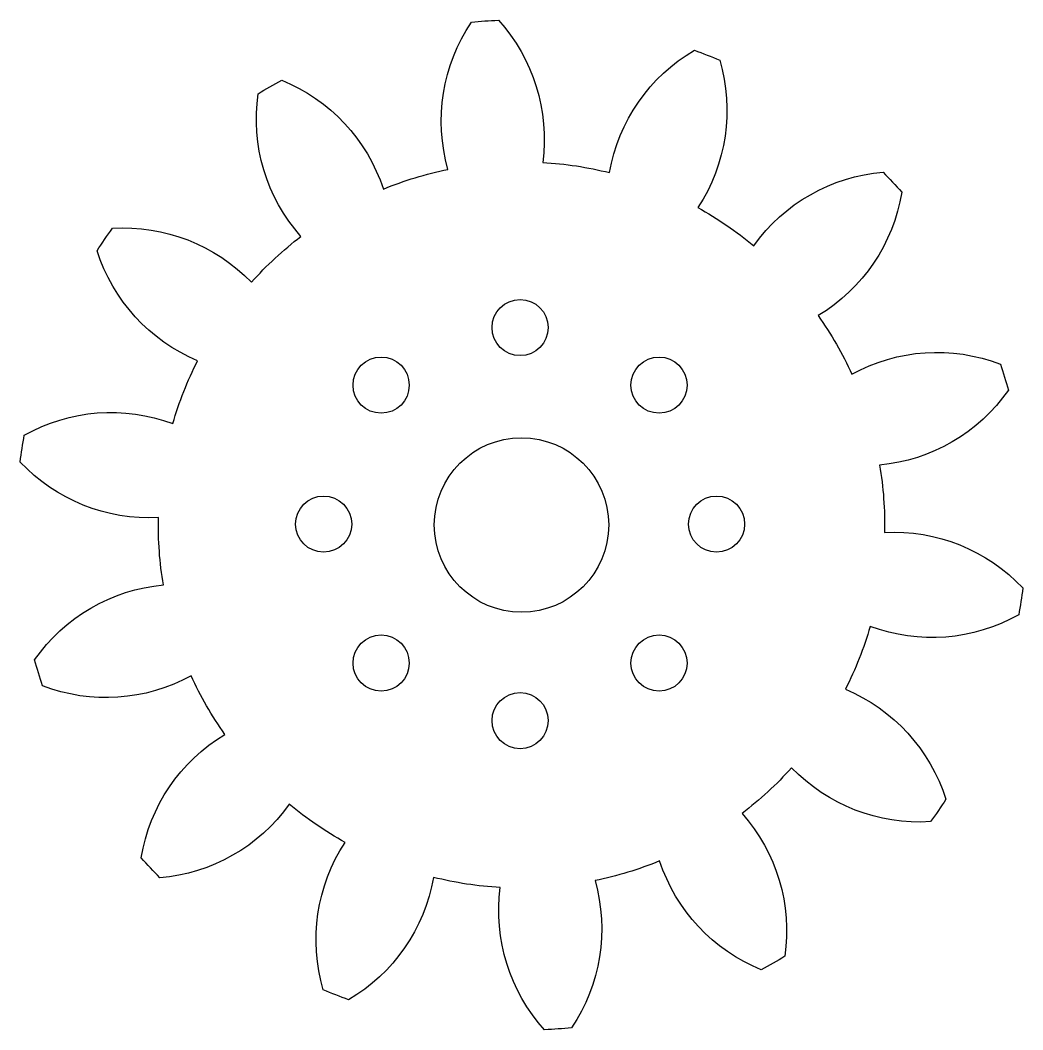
# Model space of a CAD drawing. Header units: millimetres. Extents: x -28.2 to 7.6, y 47.6 to 83.6.
import ezdxf

# ---------------------------------------------------------------- set-up
doc = ezdxf.new("R2010")
doc.units = ezdxf.units.MM
doc.layers.get('0').update_dxf_attribs({"linetype": 'CONTINUOUS'})

msp = doc.modelspace()

# ---------------------------------------------------------------- linework, layer by layer
msp.add_lwpolyline([(-28.014, 68.799, -0.220911), (-22.722, 69.213, -0.046624), (-21.837, 71.452, -0.220911), (-25.418, 75.371, -0.013418), (-24.872, 76.168, -0.220911), (-19.924, 74.245, -0.046624), (-18.156, 75.879, -0.220911), (-19.681, 80.963, -0.013418), (-18.844, 81.444, -0.220911), (-15.221, 77.565, -0.046624), (-12.919, 78.269, -0.220911), (-12.087, 83.512, -0.013418), (-11.124, 83.582, -0.220911), (-9.542, 78.515, -0.046624), (-7.163, 78.151, -0.220911), (-4.139, 82.513, -0.013418), (-3.24, 82.159, -0.220911), (-4.014, 76.907, -0.046624), (-2.028, 75.547, -0.220911), (2.589, 78.165, -0.013418), (3.245, 77.456, -0.220911), (0.269, 73.06, -0.046624), (1.468, 70.973, -0.220911), (6.764, 71.329, -0.013418), (7.047, 70.405, -0.220911), (2.459, 67.736, -0.046624), (2.634, 65.335, -0.220911), (7.56, 63.357, -0.013418), (7.414, 62.403, -0.220911), (2.122, 61.988, -0.046624), (1.237, 59.749, -0.220911), (4.818, 55.831, -0.013418), (4.272, 55.034, -0.220911), (-0.676, 56.956, -0.046624), (-2.444, 55.323, -0.220911), (-0.919, 50.239, -0.013418), (-1.756, 49.758, -0.220911), (-5.379, 53.637, -0.046624), (-7.681, 52.932, -0.220911), (-8.513, 47.69, -0.013418), (-9.476, 47.62, -0.220911), (-11.058, 52.686, -0.046624), (-13.437, 53.05, -0.220911), (-16.461, 48.688, -0.013418), (-17.36, 49.043, -0.220911), (-16.586, 54.294, -0.046624), (-18.572, 55.655, -0.220911), (-23.189, 53.036, -0.013418), (-23.845, 53.746, -0.220911), (-20.869, 58.141, -0.046624), (-22.068, 60.229, -0.220911), (-27.364, 59.873, -0.013418), (-27.647, 60.797, -0.220911), (-23.059, 63.466, -0.046624), (-23.234, 65.867, -0.220911), (-28.16, 67.844, -0.013418)], format="xyb", close=True)
for centre, radius in [((-10.35, 72.633), 1), ((-15.3, 70.582), 1), ((-5.4, 70.582), 1), ((-10.3, 65.601), 3.107), ((-17.35, 65.633), 1), ((-3.35, 65.633), 1), ((-15.3, 60.683), 1), ((-5.4, 60.683), 1), ((-10.35, 58.633), 1)]:
    msp.add_circle(centre, radius)

doc.saveas('drawing.dxf')
